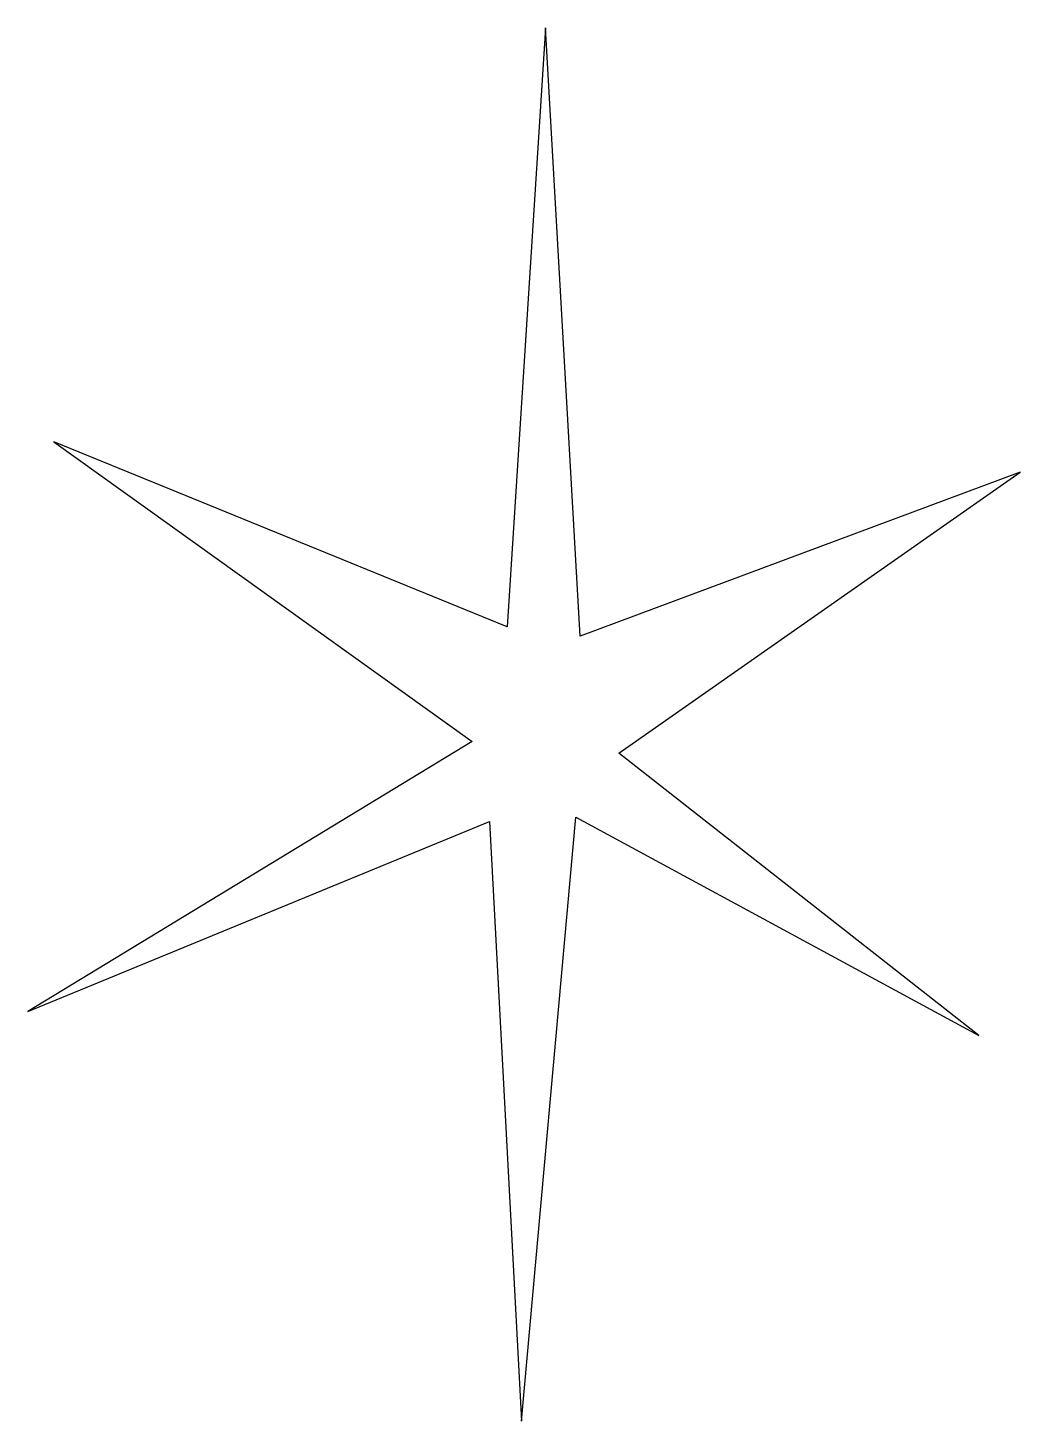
# Model space of a CAD drawing. Header units: centimetres. Extents: x -4.9 to 8.1, y -7.2 to 11.
import ezdxf

# ---------------------------------------------------------------- set-up
doc = ezdxf.new("R2010")
doc.units = ezdxf.units.CM
doc.header["$MEASUREMENT"] = 0
doc.layers.add('Camada 1', color=7, linetype='Continuous')

msp = doc.modelspace()

# ---------------------------------------------------------------- linework, layer by layer
at = {"layer": 'Camada 1'}
msp.add_open_spline([(1.39974, 3.19041), (1.39974, 3.19041), (1.90041, 11.02946), (1.90041, 11.02946), (1.90041, 11.02946), (1.90041, 11.02946), (2.352, 3.07029), (2.352, 3.07029), (2.352, 3.07029), (2.352, 3.07029), (8.10976, 5.21532), (8.10976, 5.21532), (8.10976, 5.21532), (8.10976, 5.21532), (2.86008, 1.53843), (2.86008, 1.53843), (2.86008, 1.53843), (2.86008, 1.53843), (7.56842, -2.15637), (7.56842, -2.15637), (7.56842, -2.15637), (7.56842, -2.15637), (2.29562, 0.69939), (2.29562, 0.69939), (2.29562, 0.69939), (2.29562, 0.69939), (1.58487, -7.2034), (1.58487, -7.2034), (1.58487, -7.2034), (1.58487, -7.2034), (1.16669, 0.64295), (1.16669, 0.64295), (1.16669, 0.64295), (1.16669, 0.64295), (-4.8734, -1.84085), (-4.8734, -1.84085), (-4.8734, -1.84085), (-4.8734, -1.84085), (0.94087, 1.69089), (0.94087, 1.69089), (0.94087, 1.69089), (0.94087, 1.69089), (-4.53463, 5.6104), (-4.53463, 5.6104), (-4.53463, 5.6104), (-4.53463, 5.6104), (1.39974, 3.19041), (1.39974, 3.19041)], degree=3, knots=[0, 0, 0, 0, 0.07692308, 0.07692308, 0.07692308, 0.07692308, 0.15384615, 0.15384615, 0.15384615, 0.15384615, 0.23076923, 0.23076923, 0.23076923, 0.23076923, 0.30769231, 0.30769231, 0.30769231, 0.30769231, 0.38461538, 0.38461538, 0.38461538, 0.38461538, 0.46153846, 0.46153846, 0.46153846, 0.46153846, 0.53846154, 0.53846154, 0.53846154, 0.53846154, 0.61538462, 0.61538462, 0.61538462, 0.61538462, 0.69230769, 0.69230769, 0.69230769, 0.69230769, 0.76923077, 0.76923077, 0.76923077, 0.76923077, 0.84615385, 0.84615385, 0.84615385, 0.84615385, 1, 1, 1, 1], dxfattribs=at)

doc.saveas('drawing.dxf')
